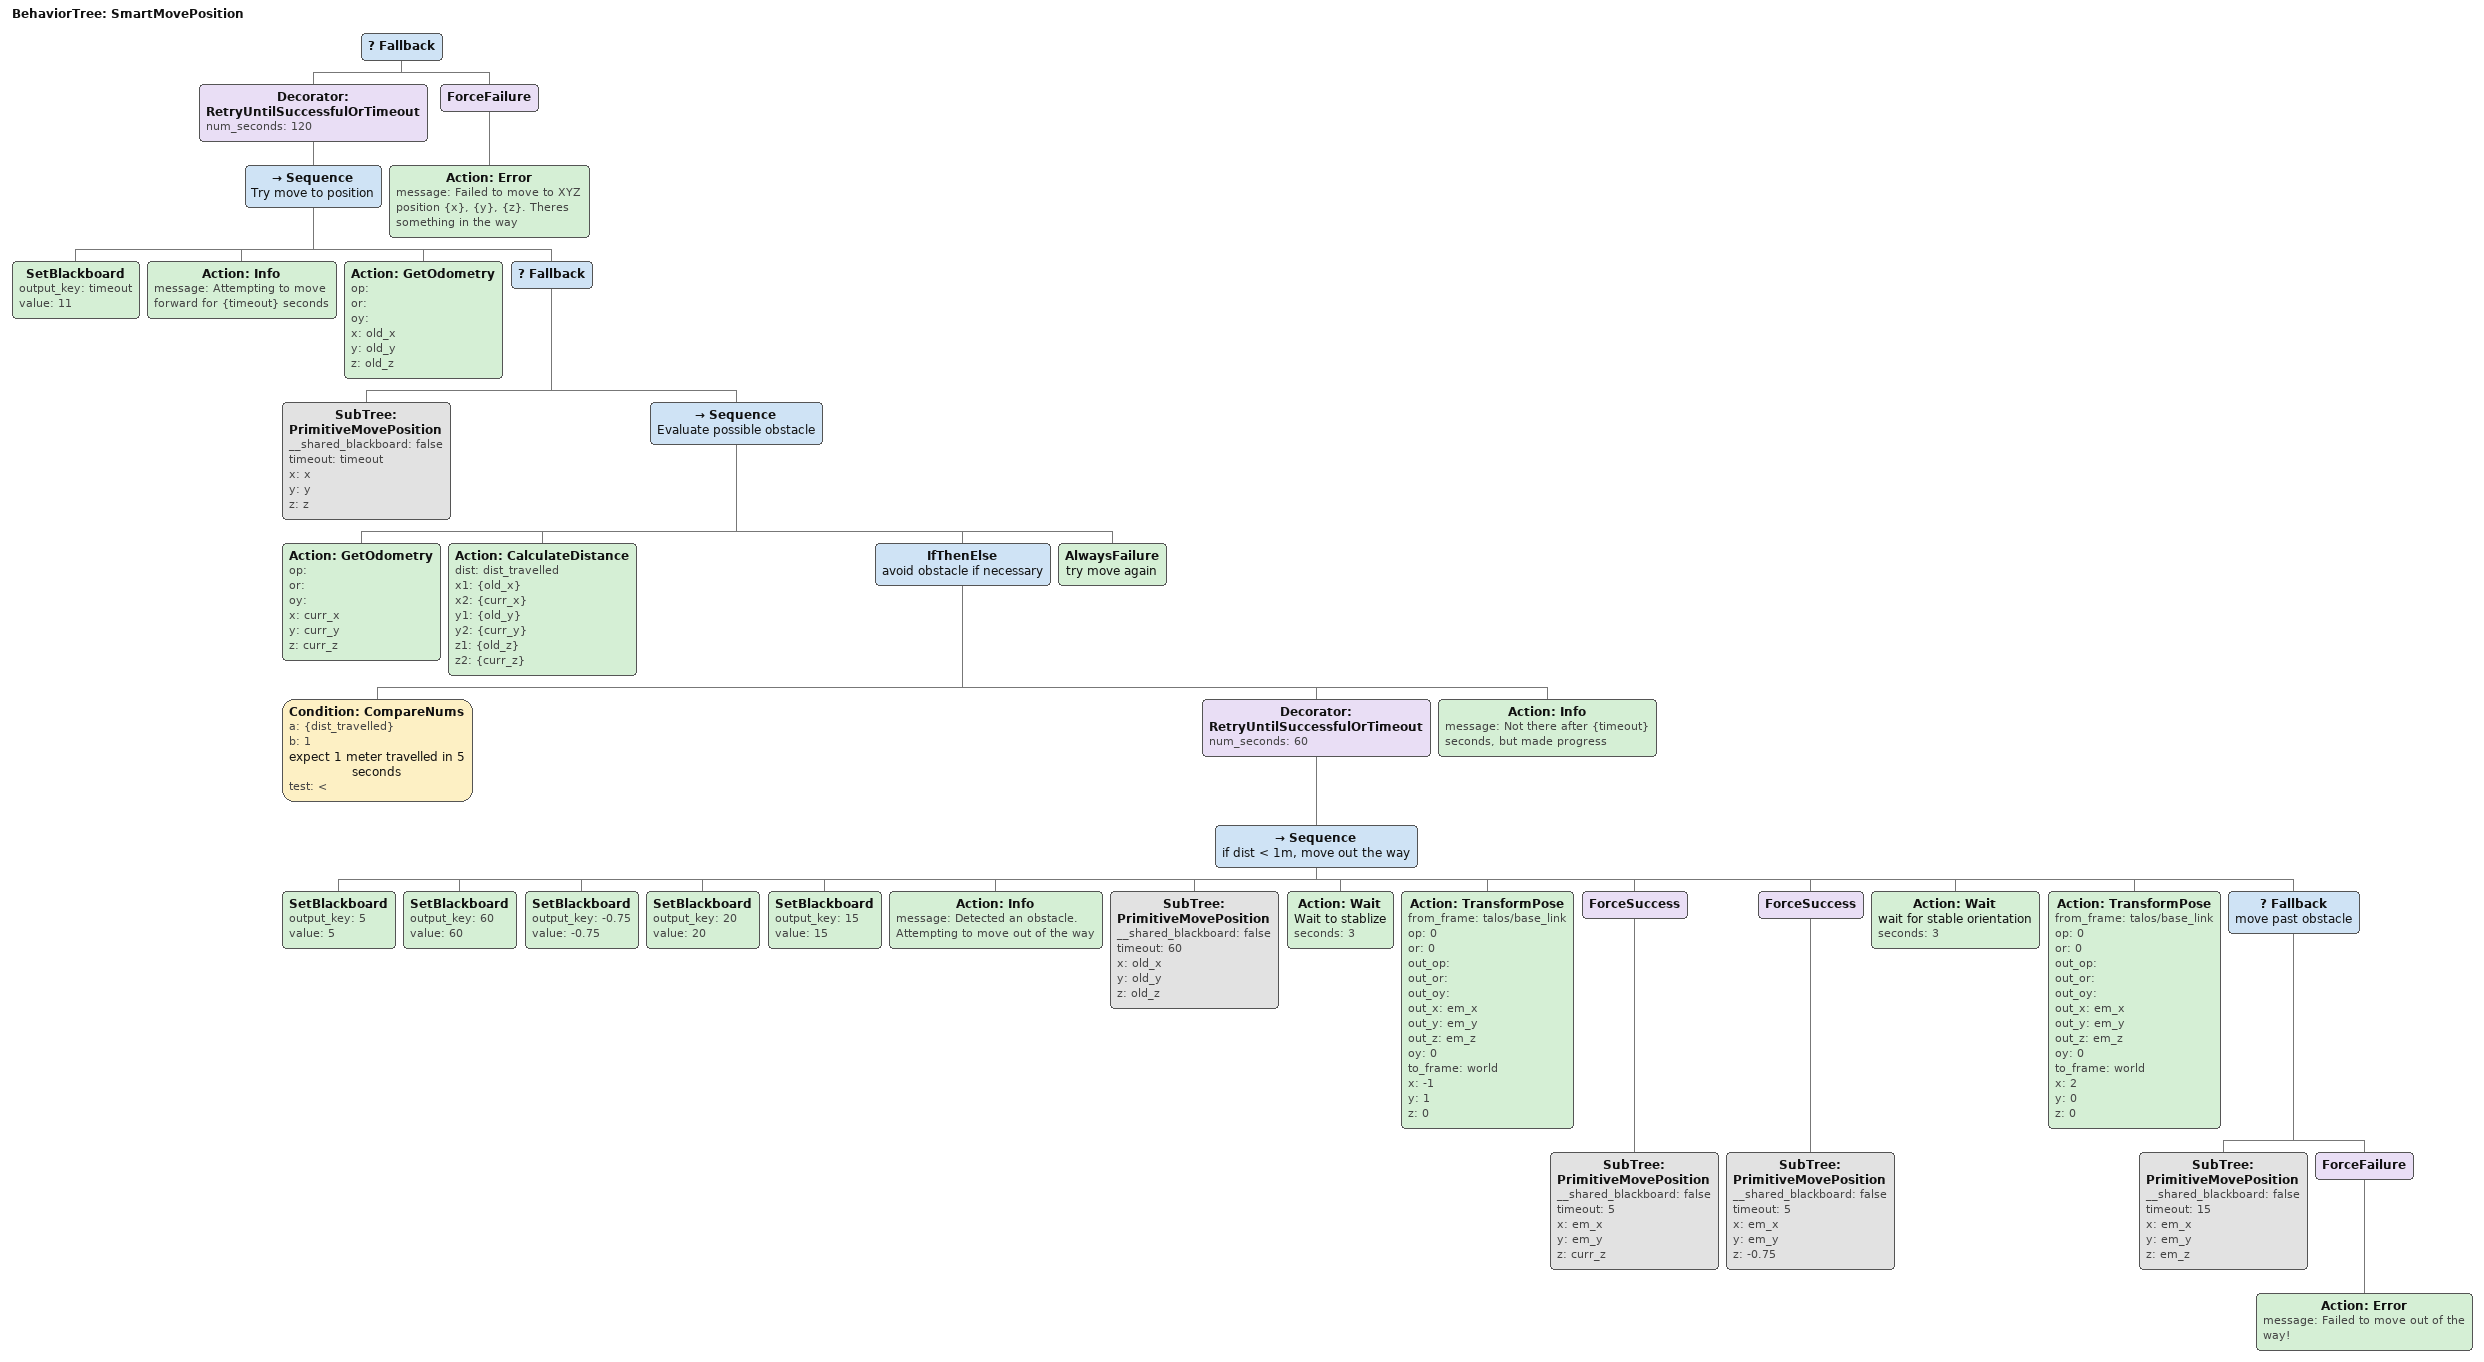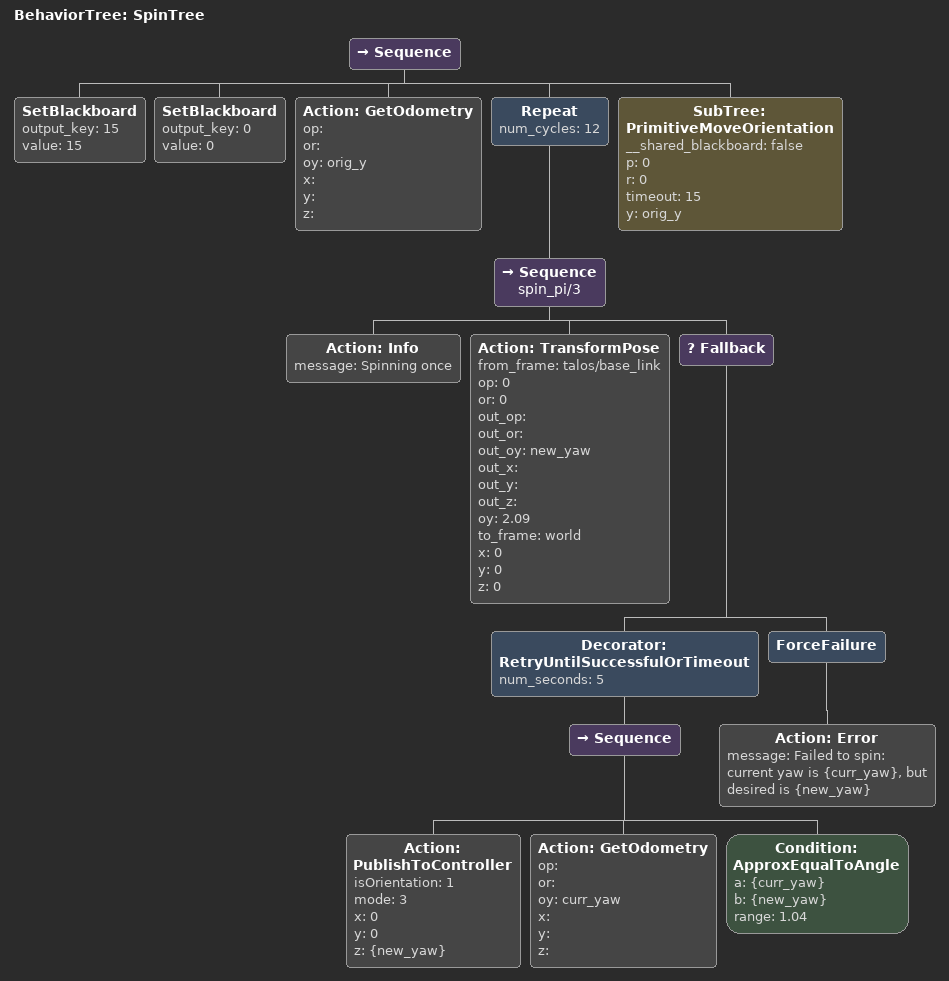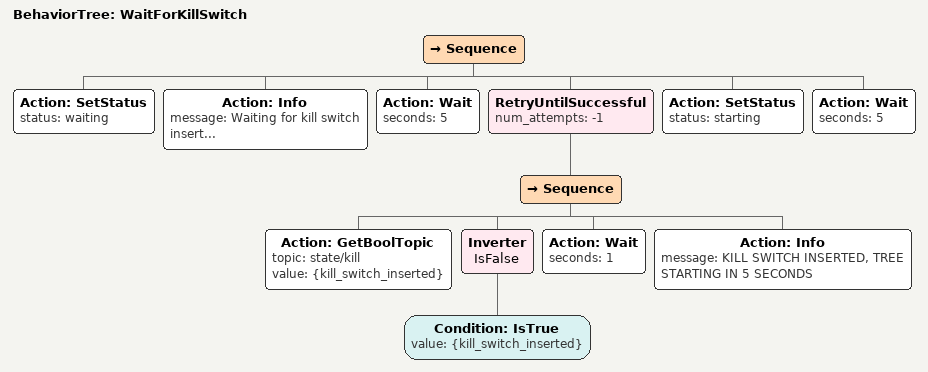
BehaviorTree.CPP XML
<BehaviorTree ID="SmartMovePosition">
    <Fallback>
        <Decorator ID="RetryUntilSuccessfulOrTimeout" num_seconds="120">
            <Sequence name="Try move to position">
                <SetBlackboard output_key="timeout" value="11"/>
                <Action ID="Info" message="Attempting to move forward for {timeout} seconds"/>
                <Action ID="GetOdometry" op="" or="" oy="" x="old_x" y="old_y" z="old_z"/>
                <Fallback>
                    <SubTree ID="PrimitiveMovePosition" __shared_blackboard="false" timeout="timeout" x="x" y="y" z="z"/>
                    <Sequence name="Evaluate possible obstacle">
                        <Action ID="GetOdometry" op="" or="" oy="" x="curr_x" y="curr_y" z="curr_z"/>
                        <Action ID="CalculateDistance" dist="dist_travelled" x1="{old_x}" x2="{curr_x}" y1="{old_y}" y2="{curr_y}" z1="{old_z}" z2="{curr_z}"/>
                        <IfThenElse name="avoid obstacle if necessary">
                            <Condition ID="CompareNums" a="{dist_travelled}" b="1" name="expect 1 meter travelled in 5 seconds" test="&lt;"/>
                            <Decorator ID="RetryUntilSuccessfulOrTimeout" num_seconds="60">
                                <Sequence name="if dist &lt; 1m, move out the way">
                                    <SetBlackboard output_key="5" value="5"/>
                                    <SetBlackboard output_key="60" value="60"/>
                                    <SetBlackboard output_key="-0.75" value="-0.75"/>
                                    <SetBlackboard output_key="20" value="20"/>
                                    <SetBlackboard output_key="15" value="15"/>
                                    <Action ID="Info" message="Detected an obstacle. Attempting to move out of the way"/>
                                    <SubTree ID="PrimitiveMovePosition" __shared_blackboard="false" timeout="60" x="old_x" y="old_y" z="old_z"/>
                                    <Action ID="Wait" name="Wait to stablize" seconds="3"/>
                                    <Action ID="TransformPose" from_frame="talos/base_link" op="0" or="0" out_op="" out_or="" out_oy="" out_x="em_x" out_y="em_y" out_z="em_z" oy="0" to_frame="world" x="-1" y="1" z="0"/>
                                    <ForceSuccess>
                                        <SubTree ID="PrimitiveMovePosition" __shared_blackboard="false" timeout="5" x="em_x" y="em_y" z="curr_z"/>
                                    </ForceSuccess>
                                    <ForceSuccess>
                                        <SubTree ID="PrimitiveMovePosition" __shared_blackboard="false" timeout="5" x="em_x" y="em_y" z="-0.75"/>
                                    </ForceSuccess>
                                    <Action ID="Wait" name="wait for stable orientation" seconds="3"/>
                                    <Action ID="TransformPose" from_frame="talos/base_link" op="0" or="0" out_op="" out_or="" out_oy="" out_x="em_x" out_y="em_y" out_z="em_z" oy="0" to_frame="world" x="2" y="0" z="0"/>
                                    <Fallback name="move past obstacle">
                                        <SubTree ID="PrimitiveMovePosition" __shared_blackboard="false" timeout="15" x="em_x" y="em_y" z="em_z"/>
                                        <ForceFailure>
                                            <Action ID="Error" message="Failed to move out of the way!"/>
                                        </ForceFailure>
                                    </Fallback>
                                </Sequence>
                            </Decorator>
                            <Action ID="Info" message="Not there after {timeout} seconds, but made progress"/>
                        </IfThenElse>
                        <AlwaysFailure name="try move again"/>
                    </Sequence>
                </Fallback>
            </Sequence>
        </Decorator>
        <ForceFailure>
            <Action ID="Error" message="Failed to move to XYZ position {x}, {y}, {z}. Theres something in the way"/>
        </ForceFailure>
    </Fallback>
</BehaviorTree>

<BehaviorTree ID="SpinTree">
    <Sequence>
        <SetBlackboard output_key="15" value="15"/>
        <SetBlackboard output_key="0" value="0"/>
        <Action ID="GetOdometry" op="" or="" oy="orig_y" x="" y="" z=""/>
        <Repeat num_cycles="12">
            <Sequence name="spin_pi/3">
                <Action ID="Info" message="Spinning once"/>
                <Action ID="TransformPose" from_frame="talos/base_link" op="0" or="0" out_op="" out_or="" out_oy="new_yaw" out_x="" out_y="" out_z="" oy="2.09" to_frame="world" x="0" y="0" z="0"/>
                <Fallback>
                    <Decorator ID="RetryUntilSuccessfulOrTimeout" num_seconds="5">
                        <Sequence>
                            <Action ID="PublishToController" isOrientation="1" mode="3" x="0" y="0" z="{new_yaw}"/>
                            <Action ID="GetOdometry" op="" or="" oy="curr_yaw" x="" y="" z=""/>
                            <Condition ID="ApproxEqualToAngle" a="{curr_yaw}" b="{new_yaw}" range="1.04"/>
                        </Sequence>
                    </Decorator>
                    <ForceFailure>
                        <Action ID="Error" message="Failed to spin: current yaw is {curr_yaw}, but desired is {new_yaw}"/>
                    </ForceFailure>
                </Fallback>
            </Sequence>
        </Repeat>
        <SubTree ID="PrimitiveMoveOrientation" __shared_blackboard="false" p="0" r="0" timeout="15" y="orig_y"/>
    </Sequence>
</BehaviorTree>

<BehaviorTree ID="WaitForKillSwitch">
    <Sequence>
        <Action ID="SetStatus" status="waiting"/>
        <Action ID="Info" message="Waiting for kill switch insert..."/>
        <Action ID="Wait" seconds="5"/>
        <RetryUntilSuccessful num_attempts="-1">
            <Sequence>
                <Action ID="GetBoolTopic" topic="state/kill" value="{kill_switch_inserted}"/>
                <Inverter name="IsFalse">
                    <Condition ID="IsTrue" value="{kill_switch_inserted}"/>
                </Inverter>
                <Action ID="Wait" seconds="1"/>
                <Action ID="Info" message="KILL SWITCH INSERTED, TREE STARTING IN 5 SECONDS"/>
            </Sequence>
        </RetryUntilSuccessful>
        <Action ID="SetStatus" status="starting"/>
        <Action ID="Wait" seconds="5"/>
    </Sequence>
</BehaviorTree>
